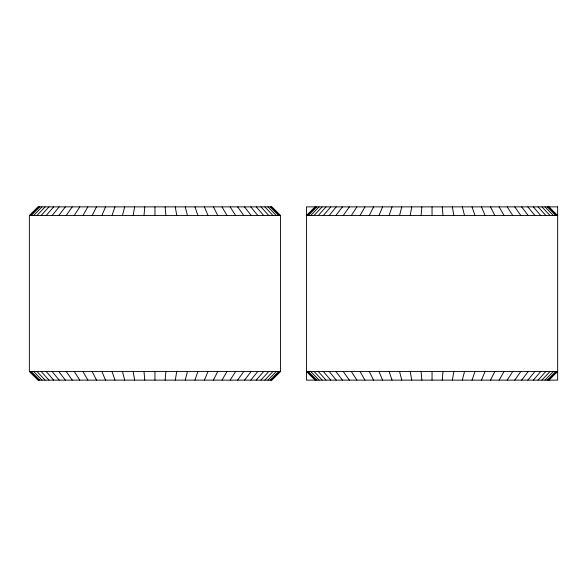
<?xml version="1.0" encoding="UTF-8"?>
<svg xmlns="http://www.w3.org/2000/svg" width="587" height="587" viewBox="0 0 587 587"><rect width="100%" height="100%" fill="white"/><g stroke="black" fill="none" stroke-linecap="round" stroke-linejoin="round"><path stroke-width="0.88" d="M144.006 215.539L144.762 206.873M165.145 380.127L165.901 371.461M421.099 215.539L421.855 206.873M442.238 380.127L442.994 371.461M133.146 215.539L134.65 206.873M175.264 380.127L176.768 371.461M410.232 215.539L411.736 206.873M452.35 380.127L453.854 371.461M122.448 215.539L124.693 206.873M185.221 380.127L187.466 371.461M399.534 215.539L401.779 206.873M462.307 380.127L464.552 371.461M112 215.539L114.964 206.873M194.95 380.127L197.914 371.461M389.086 215.539L392.05 206.873M472.036 380.127L475 371.461M101.874 215.539L105.535 206.873M204.379 380.127L208.04 371.461M378.96 215.539L382.621 206.873M481.465 380.127L485.126 371.461M92.152 215.539L96.488 206.873M213.426 380.127L217.762 371.461M369.238 215.539L373.574 206.873M490.512 380.127L494.848 371.461M82.914 215.539L87.889 206.873M222.025 380.127L227 371.461M360 215.539L364.975 206.873M499.111 380.127L504.086 371.461M74.219 215.539L79.795 206.873M230.119 380.127L235.695 371.461M351.305 215.539L356.881 206.873M507.205 380.127L512.781 371.461M66.14 215.539L72.267 206.873M343.226 215.539L349.36 206.873M237.64 380.127L243.774 371.461M514.733 380.127L520.86 371.461M58.737 215.539L65.377 206.873M335.823 215.539L342.463 206.873M244.537 380.127L251.177 371.461M521.623 380.127L528.263 371.461M52.067 215.539L59.17 206.873M329.153 215.539L336.256 206.873M250.744 380.127L257.847 371.461M527.83 380.127L534.933 371.461M46.175 215.539L53.688 206.873M323.268 215.539L330.774 206.873M256.226 380.127L263.732 371.461M533.312 380.127L540.825 371.461M41.119 215.539L48.978 206.873M318.205 215.539L326.064 206.873M260.936 380.127L268.795 371.461M538.022 380.127L545.881 371.461M36.922 215.539L45.074 206.873M314.008 215.539L322.16 206.873M264.84 380.127L272.992 371.461M541.926 380.127L550.078 371.461M33.628 215.539L42.007 206.873M310.714 215.539L319.093 206.873M267.907 380.127L276.286 371.461M544.993 380.127L553.372 371.461M31.258 215.539L39.799 206.873M308.344 215.539L316.885 206.873M270.115 380.127L278.656 371.461M547.201 380.127L555.742 371.461M29.827 215.539L38.463 206.873M306.913 215.539L315.549 206.873M271.451 380.127L280.087 371.461M548.537 380.127L557.173 371.461M29.35 215.539L38.023 206.873L271.891 206.873L280.564 215.539L280.564 371.461L271.891 380.127L38.023 380.127L29.35 371.461L29.35 215.539L280.564 215.539M315.109 206.873L306.436 215.539L557.65 215.539L548.977 206.873M548.977 380.127L557.65 371.461L306.436 371.461L315.109 380.127M29.35 371.461L280.564 371.461M548.537 206.873L557.173 215.539M271.451 206.873L280.087 215.539M306.913 371.461L315.549 380.127M29.827 371.461L38.463 380.127M547.201 206.873L555.742 215.539M270.115 206.873L278.656 215.539M308.344 371.461L316.885 380.127M31.258 371.461L39.799 380.127M544.993 206.873L553.372 215.539M267.907 206.873L276.286 215.539M310.714 371.461L319.093 380.127M33.628 371.461L42.007 380.127M541.926 206.873L550.078 215.539M264.84 206.873L272.992 215.539M314.008 371.461L322.16 380.127M36.922 371.461L45.074 380.127M538.022 206.873L545.881 215.539M260.936 206.873L268.795 215.539M318.205 371.461L326.064 380.127M41.119 371.461L48.978 380.127M533.312 206.873L540.825 215.539M256.226 206.873L263.732 215.539M323.268 371.461L330.774 380.127M46.175 371.461L53.688 380.127M527.83 206.873L534.933 215.539M250.744 206.873L257.847 215.539M329.153 371.461L336.256 380.127M52.067 371.461L59.17 380.127M521.623 206.873L528.263 215.539M244.537 206.873L251.177 215.539M335.823 371.461L342.463 380.127M58.737 371.461L65.377 380.127M514.733 206.873L520.86 215.539M237.64 206.873L243.774 215.539M343.226 371.461L349.36 380.127M66.14 371.461L72.267 380.127M507.205 206.873L512.781 215.539M351.305 371.461L356.881 380.127M230.119 206.873L235.695 215.539M74.219 371.461L79.795 380.127M499.111 206.873L504.086 215.539M360 371.461L364.975 380.127M222.025 206.873L227 215.539M82.914 371.461L87.889 380.127M490.512 206.873L494.848 215.539M369.238 371.461L373.574 380.127M213.426 206.873L217.762 215.539M92.152 371.461L96.488 380.127M481.465 206.873L485.126 215.539M378.96 371.461L382.621 380.127M204.379 206.873L208.04 215.539M101.874 371.461L105.535 380.127M472.036 206.873L475 215.539M389.086 371.461L392.05 380.127M194.95 206.873L197.914 215.539M112 371.461L114.964 380.127M462.307 206.873L464.552 215.539M399.534 371.461L401.779 380.127M185.221 206.873L187.466 215.539M122.448 371.461L124.693 380.127M452.35 206.873L453.854 215.539M410.232 371.461L411.736 380.127M175.264 206.873L176.768 215.539M133.146 371.461L134.65 380.127M442.238 206.873L442.994 215.539M421.099 371.461L421.855 380.127M165.145 206.873L165.901 215.539M144.006 371.461L144.762 380.127M432.047 206.873L432.047 215.539M432.047 371.461L432.047 380.127M154.953 206.873L154.953 215.539M154.953 371.461L154.953 380.127M557.65 206.873L306.436 206.873L306.436 380.127L557.65 380.127L557.65 206.873"/></g></svg>
